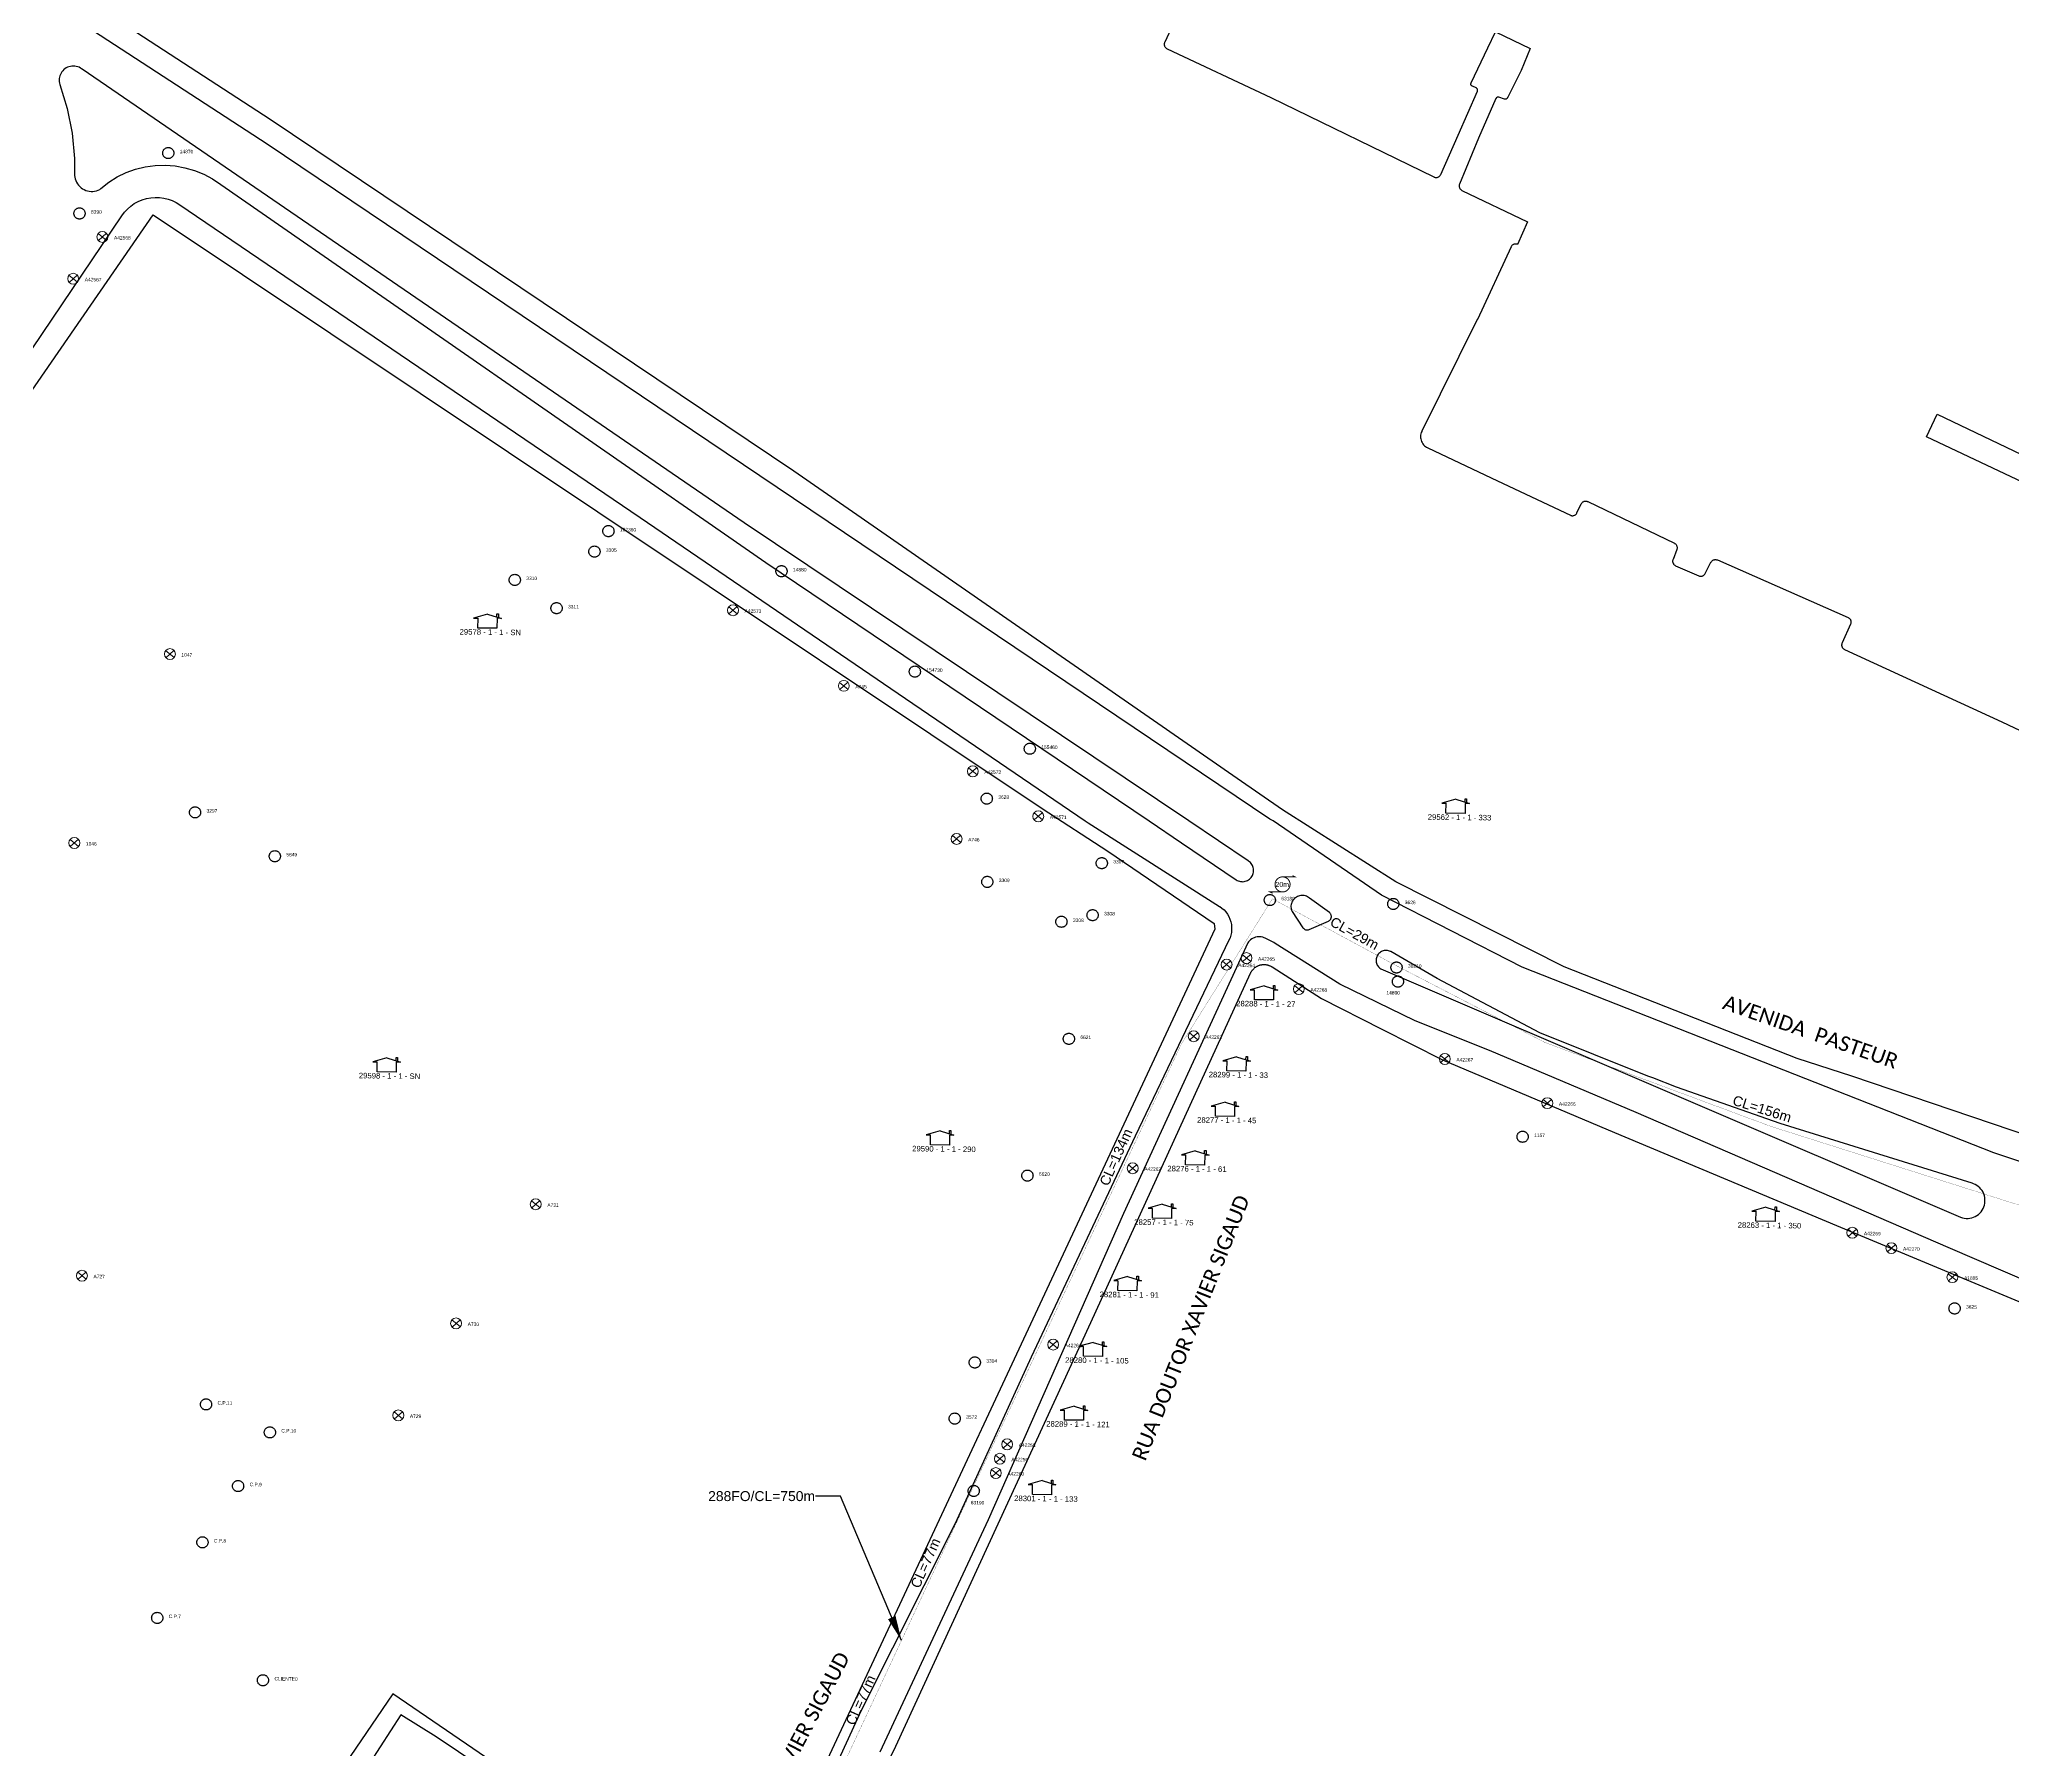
# Model space of a CAD drawing. Header units: millimetres. Extents: x 676447 to 689606, y 7455628 to 7463967.
# Drawn here: x 687136.7 to 687533.7, y 7460424.1 to 7460768.3 of the extents above; entities that cross this region are included whole.
import ezdxf
from ezdxf.enums import TextEntityAlignment as Align

# ---------------------------------------------------------------- set-up
doc = ezdxf.new("R2010")
doc.units = ezdxf.units.MM
doc.header["$LTSCALE"] = 0.1
doc.header["$MEASUREMENT"] = 0
doc.linetypes.add('PHANTOM2', pattern=[1.25, 0.625, -0.125, 0.125, -0.125, 0.125, -0.125])
doc.layers.add('10.4-Postes', color=1, linetype='Continuous', lineweight=0)
for name, color, linetype in [('Caixas Subterrâneas', 5, 'Continuous'), ('label_cabos', 7, 'Continuous'), ('LAYOUT', 7, 'Continuous'), ('LEGENDAS_INFRAESTRUTURAS', 7, 'Continuous'), ('MUB_MEIOFIO', 7, 'Continuous'), ('MUB_QUADRAS', 7, 'Continuous'), ('MUB_SEGMENTO', 7, 'Continuous'), ('NOS_DE_INFRAESTRUTURA', 7, 'Continuous'), ('surveys', 7, 'Continuous'), ('SURVEYS_LEGENDAS', 7, 'Continuous')]:
    doc.layers.add(name, color=color, linetype=linetype)
doc.styles.add('Legend', font='calibri.ttf')
doc.styles.add('siredit', font='verdana.ttf')
doc.styles.get("Standard").update_dxf_attribs({"font": 'arial.ttf'})
doc.dimstyles.new('CC', dxfattribs={"dimtxt": 1, "dimasz": 2, "dimexe": 0.18, "dimexo": 0.0625, "dimgap": 0.09, "dimtad": 0, "dimdec": 0, "dimrnd": 1, "dimzin": 0, "dimdsep": 46, "dimtxsty": 'siredit', "dimblk": 'NONE', "dimcen": 0, "dimse1": 1, "dimse2": 1, "dimsd1": 1, "dimsd2": 1, "dimclrt": 7, "dimadec": 0, "dimazin": 0, "dimtfac": 1, "dimtdec": 0, "dimtofl": 0, "dimtmove": 0, "dimatfit": 3, "dimfxl": 0, "dimtolj": 1, "dimtzin": 0, "dimarcsym": 0})

# ---------------------------------------------------------------- blocks, each defined once
blk = doc.blocks.new('PTPT')
at = {"layer": '10.4-Postes', "color": 1, "linetype": 'PHANTOM2'}
for points in [[(-0.0000079, 0.0000104), (0.0000075, -0.000002)], [(0.000007, 0.0000109), (-0.0000074, -0.0000025)]]:
    blk.add_lwpolyline(points, dxfattribs=at)
at = {"layer": '10.4-Postes', "color": 1}
blk.add_circle((-0.0000002, 0.0000042), 0.00000987, dxfattribs=at)
blk = doc.blocks.new('MHMZ')
at = {"linetype": 'PHANTOM2'}
blk.add_circle((0, 0), 0.0000101, dxfattribs=at)
blk = doc.blocks.new('LVLV')
for p, q in [((0, 0.0000254), (-0.0000251, 0.000018)), ((-0.0000251, 0.000018), (-0.0000173, 0.000018)), ((-0.0000172, 0), (-0.0000172, 0.0000179)), ((0.0000172, 0), (-0.0000172, 0)), ((0, 0.0000254), (0.0000251, 0.000018)), ((0.0000169, 0.0000264), (0.0000195, 0.0000264)), ((0.0000169, 0.0000205), (0.0000169, 0.0000264)), ((0.0000251, 0.000018), (0.0000172, 0.000018)), ((0.0000172, 0.000018), (0.0000172, 0)), ((0.0000195, 0.0000264), (0.0000195, 0.0000198))]:
    blk.add_line(p, q)
blk = doc.blocks.new('_None')
blk = doc.blocks.new('Folga 20')
at = {"layer": 'LAYOUT', "color": 1, "const_width": 0.2}
blk.add_lwpolyline([(685456.19, 7460278.55, 1.000012), (685456.19, 7460275.52, 0.999978)], format="xyb", close=True, dxfattribs=at)
for points in [[(685456.19, 7460278.55), (685458.72, 7460278.55), (685458.21, 7460278.81)], [(685456.19, 7460275.52), (685453.67, 7460275.52), (685454.17, 7460275.27)]]:
    blk.add_lwpolyline(points, dxfattribs=at)
at = {"layer": 'LAYOUT', "color": 1}
blk.add_text('20m', height=1, dxfattribs=at).set_placement((685456.13, 7460277.04), align=Align.MIDDLE_CENTER)

msp = doc.modelspace()

# ---------------------------------------------------------------- linework, layer by layer
at = {"const_width": 0.04}
msp.add_lwpolyline([(687222.65, 7460412.36), (687271.64, 7460381.46), (687271.64, 7460381.46), (687271.64, 7460381.46), (687271.64, 7460381.46), (687278.67, 7460376.25), (687278.67, 7460376.25), (687292.33, 7460407.98), (687324.49, 7460476.81), (687366.45, 7460566.13), (687384.77, 7460595.33), (687409.75, 7460581.85), (687439.57, 7460566.43), (687485.02, 7460549.54), (687555.61, 7460527.15), (687626.95, 7460501.5), (687655.5, 7460492.19), (687656.35, 7460492.18)], dxfattribs=at)
at = {"layer": 'MUB_MEIOFIO', "linetype": 'Continuous'}
for points in [[(687773.85, 7460711.69), (687710.39, 7460660.13), (687691.28, 7460643.91), (687670.39, 7460625.27), (687652.04, 7460610.39), (687584.52, 7460552.44), (687580.89, 7460549.62), (687575.14, 7460546.42), (687570.3, 7460544.33), (687565.68, 7460542.15), (687560.41, 7460540.72), (687554.61, 7460540.01), (687549.43, 7460540.09), (687544.26, 7460540.36), (687537.54, 7460541.65), (687529.92, 7460544.18), (687435, 7460581.56), (687406.69, 7460596.07), (687384.9, 7460611), (687384.23, 7460611.38), (687182.54, 7460747.19), (686991.03, 7460871.84)], [(687367.94, 7460611), (687278.49, 7460671), (687145.28, 7460762.29), (687145.18, 7460762.37), (687144.93, 7460762.53), (687144.66, 7460762.67), (687144.39, 7460762.78), (687144.1, 7460762.86), (687143.8, 7460762.9), (687143.51, 7460762.92), (687143.21, 7460762.91), (687142.92, 7460762.86), (687142.63, 7460762.79), (687142.35, 7460762.68), (687142.08, 7460762.55), (687141.83, 7460762.39), (687141.6, 7460762.2), (687141.39, 7460761.99), (687141.2, 7460761.76), (687141.03, 7460761.51), (687140.9, 7460761.25), (687140.79, 7460760.97), (687140.71, 7460760.68), (687140.66, 7460760.39), (687140.65, 7460760.09), (687140.66, 7460759.79), (687140.7, 7460759.5), (687140.78, 7460759.21), (687142.29, 7460754.36), (687143.28, 7460749.39), (687143.74, 7460744.34), (687143.77, 7460741.48), (687143.76, 7460741.28), (687143.76, 7460740.91), (687143.8, 7460740.56), (687143.88, 7460740.21), (687144, 7460739.86), (687144.15, 7460739.54), (687144.34, 7460739.23), (687144.55, 7460738.94), (687144.8, 7460738.67), (687145.07, 7460738.44), (687145.37, 7460738.23), (687145.68, 7460738.05), (687146.01, 7460737.91), (687146.36, 7460737.81), (687146.71, 7460737.74), (687147.07, 7460737.7), (687147.43, 7460737.71), (687147.79, 7460737.75), (687148.14, 7460737.83), (687148.48, 7460737.95), (687148.81, 7460738.1), (687149.05, 7460738.31), (687150.64, 7460739.55), (687152.34, 7460740.6), (687154.15, 7460741.48), (687156.04, 7460742.16), (687157.99, 7460742.64), (687159.97, 7460742.91), (687161.98, 7460742.97), (687163.98, 7460742.83), (687165.96, 7460742.47), (687167.88, 7460741.91), (687169.74, 7460741.15), (687171.51, 7460740.21), (687173.17, 7460739.08), (687282.82, 7460663.03), (687359.95, 7460611), (687366.46, 7460606.61), (687377.48, 7460599.16), (687377.68, 7460599.04), (687377.9, 7460598.94), (687378.13, 7460598.86), (687378.36, 7460598.81), (687378.59, 7460598.79), (687378.83, 7460598.78), (687379.06, 7460598.81), (687379.3, 7460598.86), (687379.52, 7460598.93), (687379.74, 7460599.02), (687379.94, 7460599.14), (687380.14, 7460599.28), (687380.31, 7460599.43), (687380.47, 7460599.61), (687380.61, 7460599.8), (687380.73, 7460600), (687380.83, 7460600.22), (687380.91, 7460600.45), (687380.96, 7460600.68), (687380.98, 7460600.91), (687380.98, 7460601.15), (687380.96, 7460601.38), (687380.91, 7460601.62), (687380.84, 7460601.84), (687380.75, 7460602.06), (687380.63, 7460602.26), (687380.49, 7460602.46), (687380.33, 7460602.63), (687380.16, 7460602.79), (687379.97, 7460602.93), (687379.88, 7460602.99), (687367.94, 7460611)], [(687129.25, 7460697.13), (687153.24, 7460732.81), (687153.77, 7460733.51), (687154.38, 7460734.15), (687155.05, 7460734.73), (687155.77, 7460735.23), (687156.55, 7460735.66), (687157.36, 7460736), (687158.2, 7460736.25), (687159.07, 7460736.42), (687159.95, 7460736.49), (687160.83, 7460736.47), (687161.71, 7460736.36), (687162.57, 7460736.16), (687163.4, 7460735.86), (687164.2, 7460735.49), (687164.76, 7460735.16), (687257.55, 7460672.09), (687310.96, 7460635.67), (687347.12, 7460611), (687347.72, 7460610.59), (687374.12, 7460593.8), (687374.16, 7460593.77), (687374.61, 7460593.45), (687375.02, 7460593.09), (687375.39, 7460592.68), (687375.71, 7460592.23), (687375.99, 7460591.76), (687376.21, 7460591.25), (687376.39, 7460590.73), (687376.5, 7460590.19), (687376.56, 7460589.65), (687376.56, 7460589.09), (687376.51, 7460588.55), (687376.4, 7460588.01), (687376.23, 7460587.48), (687376, 7460586.98), (687357.14, 7460547.56), (687336.25, 7460503.07), (687320.96, 7460469.62), (687302.04, 7460432), (687280.1, 7460384.18)], [(687392.23, 7460595.45), (687392.21, 7460595.47), (687392.02, 7460595.61), (687391.82, 7460595.73), (687391.61, 7460595.84), (687391.39, 7460595.92), (687391.16, 7460595.97), (687390.93, 7460596), (687390.69, 7460596.01), (687390.46, 7460595.99), (687390.23, 7460595.95), (687390, 7460595.88), (687389.78, 7460595.8), (687389.58, 7460595.68), (687389.38, 7460595.55), (687389.2, 7460595.4), (687389.04, 7460595.23), (687388.89, 7460595.04), (687388.77, 7460594.84), (687388.67, 7460594.63), (687388.59, 7460594.41), (687388.53, 7460594.18), (687388.5, 7460593.95), (687388.49, 7460593.71), (687388.51, 7460593.48), (687388.55, 7460593.24), (687388.62, 7460593.02), (687388.71, 7460592.8), (687390.9, 7460589.52), (687390.91, 7460589.49), (687390.98, 7460589.41), (687391.05, 7460589.33), (687391.13, 7460589.27), (687391.22, 7460589.21), (687391.31, 7460589.16), (687391.41, 7460589.12), (687391.51, 7460589.09), (687391.61, 7460589.08), (687391.72, 7460589.07), (687391.82, 7460589.07), (687391.93, 7460589.09), (687392.03, 7460589.11), (687392.13, 7460589.15), (687396.03, 7460590.83), (687396.04, 7460590.84), (687396.13, 7460590.89), (687396.22, 7460590.94), (687396.3, 7460591.01), (687396.37, 7460591.08), (687396.44, 7460591.16), (687396.5, 7460591.25), (687396.54, 7460591.35), (687396.58, 7460591.44), (687396.61, 7460591.55), (687396.62, 7460591.65), (687396.63, 7460591.75), (687396.62, 7460591.86), (687396.61, 7460591.96), (687396.58, 7460592.06), (687396.54, 7460592.16), (687396.5, 7460592.25), (687396.44, 7460592.34), (687396.37, 7460592.42), (687396.3, 7460592.5), (687396.22, 7460592.56), (687392.23, 7460595.45)], [(687570.73, 7460503.59), (687520.69, 7460525.14), (687457.94, 7460552.31), (687428.46, 7460564.82), (687413.48, 7460570.75), (687398.31, 7460578.12), (687385.3, 7460586.34), (687385.29, 7460586.35), (687385.06, 7460586.52), (687383.33, 7460587.38), (687383.07, 7460587.5), (687382.8, 7460587.59), (687382.52, 7460587.65), (687382.24, 7460587.68), (687381.95, 7460587.68), (687381.67, 7460587.65), (687381.39, 7460587.59), (687381.12, 7460587.5), (687380.86, 7460587.39), (687380.61, 7460587.25), (687380.38, 7460587.08), (687380.16, 7460586.89), (687379.97, 7460586.68), (687379.8, 7460586.45), (687354.8, 7460531.99), (687327.58, 7460470.33), (687305.8, 7460423.57)], [(687466.03, 7460557.39), (687461.28, 7460559.32), (687460.3, 7460559.65), (687438.59, 7460568.35), (687417.9, 7460579.27), (687408.58, 7460584.7), (687408.5, 7460584.74), (687408.3, 7460584.82), (687408.1, 7460584.88), (687407.9, 7460584.92), (687407.69, 7460584.94), (687407.48, 7460584.94), (687407.27, 7460584.91), (687407.07, 7460584.86), (687406.87, 7460584.8), (687406.68, 7460584.71), (687406.5, 7460584.6), (687406.34, 7460584.47), (687406.19, 7460584.33), (687406.05, 7460584.17), (687405.93, 7460584), (687405.83, 7460583.82), (687405.75, 7460583.63), (687405.69, 7460583.43), (687405.65, 7460583.22), (687405.63, 7460583.01), (687405.63, 7460582.8), (687405.66, 7460582.6), (687405.71, 7460582.39), (687405.77, 7460582.19), (687405.86, 7460582), (687405.97, 7460581.83), (687406.1, 7460581.66), (687406.24, 7460581.51), (687406.4, 7460581.37), (687406.57, 7460581.25), (687523.23, 7460531.25), (687523.59, 7460531.14), (687523.96, 7460531.06), (687524.34, 7460531.02), (687524.72, 7460531.02), (687525.09, 7460531.06), (687525.46, 7460531.14), (687525.82, 7460531.26), (687526.17, 7460531.42), (687526.49, 7460531.61), (687526.8, 7460531.83), (687527.08, 7460532.08), (687527.33, 7460532.36), (687527.55, 7460532.67), (687527.74, 7460533), (687527.89, 7460533.34), (687528.01, 7460533.7), (687528.09, 7460534.07), (687528.13, 7460534.45), (687528.12, 7460534.83), (687528.08, 7460535.2), (687528, 7460535.57), (687527.89, 7460535.93), (687527.73, 7460536.28), (687527.54, 7460536.6), (687527.32, 7460536.91), (687527.06, 7460537.19), (687526.78, 7460537.44), (687526.48, 7460537.66), (687526.15, 7460537.85), (687525.8, 7460538), (687525.57, 7460538.08), (687486.94, 7460550.13), (687466.03, 7460557.39)], [(687252.65, 7460402.4), (687216.54, 7460426.68), (687209.38, 7460431.13), (687198.99, 7460415.03)]]:
    msp.add_lwpolyline(points, dxfattribs=at)
at = {"layer": 'MUB_QUADRAS', "linetype": 'Continuous'}
for points in [[(687537.54, 7460547.37), (687501.37, 7460559.61), (687490.33, 7460563.16), (687443.49, 7460581.62), (687409.56, 7460598.74), (687386.8, 7460613.24), (687377.69, 7460619.57), (687288.47, 7460681.4), (687183.11, 7460752.2), (687017.68, 7460859.75)], [(687537.54, 7460547.37), (687501.37, 7460559.61), (687490.33, 7460563.16), (687443.49, 7460581.62), (687409.56, 7460598.74), (687386.8, 7460613.24), (687377.69, 7460619.57), (687288.47, 7460681.4), (687183.11, 7460752.2), (687017.68, 7460859.75)], [(687389.28, 7460824.38), (687363.09, 7460767.74), (687363.05, 7460767.65), (687363.02, 7460767.55), (687363, 7460767.45), (687363, 7460767.34), (687363, 7460767.24), (687363.01, 7460767.13), (687363.04, 7460767.03), (687363.07, 7460766.93), (687363.12, 7460766.84), (687363.17, 7460766.75), (687363.24, 7460766.67), (687363.31, 7460766.59), (687363.39, 7460766.53), (687363.48, 7460766.47), (687363.57, 7460766.42), (687384.43, 7460756.62), (687417.27, 7460740.6), (687417.3, 7460740.59), (687417.4, 7460740.55), (687417.5, 7460740.52), (687417.6, 7460740.51), (687417.71, 7460740.5), (687417.81, 7460740.51), (687417.92, 7460740.52), (687418.02, 7460740.55), (687418.11, 7460740.59), (687418.21, 7460740.64), (687418.3, 7460740.69), (687418.38, 7460740.76), (687418.45, 7460740.83), (687418.52, 7460740.91), (687418.57, 7460741), (687418.62, 7460741.1), (687422.14, 7460748.99), (687425.99, 7460757.87), (687426.01, 7460757.92), (687426.02, 7460757.97), (687426.03, 7460758.02), (687426.03, 7460758.07), (687426.03, 7460758.13), (687426.02, 7460758.18), (687426.01, 7460758.23), (687425.99, 7460758.28), (687425.96, 7460758.32), (687425.94, 7460758.37), (687425.9, 7460758.41), (687425.86, 7460758.45), (687425.82, 7460758.48), (687425.78, 7460758.51), (687425.73, 7460758.53), (687424.99, 7460758.85), (687424.98, 7460758.86), (687424.93, 7460758.88), (687424.89, 7460758.91), (687424.85, 7460758.95), (687424.81, 7460758.99), (687424.78, 7460759.03), (687424.75, 7460759.07), (687424.73, 7460759.12), (687424.71, 7460759.17), (687424.7, 7460759.22), (687424.7, 7460759.27), (687424.69, 7460759.32), (687424.7, 7460759.38), (687424.71, 7460759.43), (687424.72, 7460759.48), (687424.74, 7460759.53), (687428.12, 7460766.6), (687429.67, 7460769.83), (687436.63, 7460766.45), (687434.8, 7460762.04), (687434.74, 7460761.92), (687432.03, 7460756.53), (687432.02, 7460756.5), (687431.99, 7460756.45), (687431.96, 7460756.41), (687431.92, 7460756.38), (687431.88, 7460756.34), (687431.83, 7460756.32), (687431.79, 7460756.29), (687431.74, 7460756.28), (687431.69, 7460756.26), (687431.63, 7460756.25), (687431.58, 7460756.25), (687431.53, 7460756.26), (687431.48, 7460756.26), (687431.43, 7460756.28), (687430.34, 7460756.64), (687430.34, 7460756.65), (687430.29, 7460756.66), (687430.23, 7460756.67), (687430.18, 7460756.67), (687430.13, 7460756.67), (687430.08, 7460756.66), (687430.03, 7460756.65), (687429.98, 7460756.63), (687429.93, 7460756.6), (687429.89, 7460756.57), (687429.85, 7460756.54), (687429.81, 7460756.5), (687429.78, 7460756.46), (687429.75, 7460756.42), (687429.73, 7460756.37), (687426.23, 7460748.43), (687422.4, 7460739.17), (687422.38, 7460739.12), (687422.35, 7460739.02), (687422.33, 7460738.91), (687422.33, 7460738.81), (687422.33, 7460738.71), (687422.34, 7460738.6), (687422.37, 7460738.5), (687422.4, 7460738.4), (687422.45, 7460738.31), (687422.5, 7460738.22), (687422.57, 7460738.13), (687422.64, 7460738.06), (687422.72, 7460737.99), (687422.8, 7460737.93), (687422.9, 7460737.88), (687436.09, 7460731.6), (687434.08, 7460727.02), (687434.01, 7460727.05), (687433.91, 7460727.08), (687433.81, 7460727.09), (687433.7, 7460727.1), (687433.6, 7460727.1), (687433.49, 7460727.08), (687433.39, 7460727.06), (687433.29, 7460727.02), (687433.2, 7460726.98), (687433.11, 7460726.92), (687433.03, 7460726.86), (687432.95, 7460726.78), (687432.89, 7460726.7), (687432.83, 7460726.62), (687432.78, 7460726.52), (687425.99, 7460711.93), (687425.97, 7460711.91), (687414.82, 7460689.45), (687414.8, 7460689.4), (687414.7, 7460689.16), (687414.63, 7460688.91), (687414.58, 7460688.65), (687414.56, 7460688.39), (687414.57, 7460688.13), (687414.61, 7460687.87), (687414.67, 7460687.61), (687414.76, 7460687.37), (687414.87, 7460687.13), (687415.01, 7460686.91), (687415.17, 7460686.7), (687415.35, 7460686.51), (687415.55, 7460686.34), (687415.77, 7460686.2), (687416, 7460686.07), (687430.07, 7460679.45), (687444.71, 7460672.52), (687444.72, 7460672.52), (687444.81, 7460672.48), (687444.91, 7460672.45), (687445.02, 7460672.43), (687445.12, 7460672.43), (687445.23, 7460672.43), (687445.33, 7460672.44), (687445.43, 7460672.47), (687445.53, 7460672.51), (687445.62, 7460672.55), (687445.71, 7460672.61), (687445.79, 7460672.67), (687445.87, 7460672.74), (687445.94, 7460672.82), (687446, 7460672.91), (687446.04, 7460673), (687446.87, 7460674.79), (687446.88, 7460674.8), (687446.93, 7460674.89), (687446.99, 7460674.98), (687447.06, 7460675.06), (687447.13, 7460675.13), (687447.22, 7460675.2), (687447.31, 7460675.25), (687447.4, 7460675.29), (687447.5, 7460675.33), (687447.6, 7460675.35), (687447.71, 7460675.37), (687447.81, 7460675.37), (687447.91, 7460675.36), (687448.02, 7460675.34), (687448.12, 7460675.31), (687448.21, 7460675.27), (687465.63, 7460666.88), (687465.65, 7460666.87), (687465.74, 7460666.82), (687465.83, 7460666.75), (687465.9, 7460666.68), (687465.97, 7460666.61), (687466.03, 7460666.52), (687466.09, 7460666.43), (687466.13, 7460666.33), (687466.16, 7460666.24), (687466.18, 7460666.13), (687466.19, 7460666.03), (687466.19, 7460665.92), (687466.18, 7460665.82), (687466.16, 7460665.72), (687466.12, 7460665.62), (687465.36, 7460663.64), (687465.34, 7460663.58), (687465.31, 7460663.48), (687465.29, 7460663.38), (687465.29, 7460663.28), (687465.29, 7460663.17), (687465.31, 7460663.07), (687465.34, 7460662.97), (687465.38, 7460662.87), (687465.43, 7460662.78), (687465.48, 7460662.69), (687465.55, 7460662.61), (687465.62, 7460662.53), (687465.7, 7460662.47), (687465.79, 7460662.41), (687465.89, 7460662.36), (687470.54, 7460660.32), (687470.58, 7460660.3), (687470.68, 7460660.27), (687470.78, 7460660.25), (687470.89, 7460660.24), (687470.99, 7460660.24), (687471.09, 7460660.25), (687471.2, 7460660.27), (687471.3, 7460660.3), (687471.39, 7460660.34), (687471.48, 7460660.39), (687471.57, 7460660.46), (687471.65, 7460660.53), (687471.72, 7460660.6), (687471.78, 7460660.69), (687471.83, 7460660.78), (687473, 7460663.06), (687473.02, 7460663.1), (687473.08, 7460663.19), (687473.14, 7460663.27), (687473.22, 7460663.35), (687473.3, 7460663.41), (687473.39, 7460663.47), (687473.48, 7460663.52), (687473.58, 7460663.55), (687473.68, 7460663.58), (687473.78, 7460663.6), (687473.89, 7460663.6), (687473.99, 7460663.6), (687474.09, 7460663.58), (687474.2, 7460663.56), (687474.29, 7460663.52), (687500.58, 7460651.94), (687500.58, 7460651.93), (687500.68, 7460651.89), (687500.77, 7460651.83), (687500.85, 7460651.76), (687500.92, 7460651.69), (687500.99, 7460651.61), (687501.04, 7460651.52), (687501.09, 7460651.42), (687501.13, 7460651.33), (687501.15, 7460651.22), (687501.17, 7460651.12), (687501.17, 7460651.02), (687501.17, 7460650.91), (687501.15, 7460650.81), (687501.12, 7460650.71), (687501.09, 7460650.61), (687499.38, 7460646.83), (687499.34, 7460646.73), (687499.31, 7460646.63), (687499.3, 7460646.53), (687499.29, 7460646.43), (687499.29, 7460646.32), (687499.31, 7460646.22), (687499.34, 7460646.12), (687499.37, 7460646.02), (687499.42, 7460645.92), (687499.47, 7460645.84), (687499.54, 7460645.75), (687499.61, 7460645.68), (687499.69, 7460645.61), (687499.78, 7460645.55), (687499.87, 7460645.51), (687531.5, 7460630.97), (687568.64, 7460613.4)], [(687389.28, 7460824.38), (687363.09, 7460767.74), (687363.05, 7460767.65), (687363.02, 7460767.55), (687363, 7460767.45), (687363, 7460767.34), (687363, 7460767.24), (687363.01, 7460767.13), (687363.04, 7460767.03), (687363.07, 7460766.93), (687363.12, 7460766.84), (687363.17, 7460766.75), (687363.24, 7460766.67), (687363.31, 7460766.59), (687363.39, 7460766.53), (687363.48, 7460766.47), (687363.57, 7460766.42), (687384.43, 7460756.62), (687417.27, 7460740.6), (687417.3, 7460740.59), (687417.4, 7460740.55), (687417.5, 7460740.52), (687417.6, 7460740.51), (687417.71, 7460740.5), (687417.81, 7460740.51), (687417.92, 7460740.52), (687418.02, 7460740.55), (687418.11, 7460740.59), (687418.21, 7460740.64), (687418.3, 7460740.69), (687418.38, 7460740.76), (687418.45, 7460740.83), (687418.52, 7460740.91), (687418.57, 7460741), (687418.62, 7460741.1), (687422.14, 7460748.99), (687425.99, 7460757.87), (687426.01, 7460757.92), (687426.02, 7460757.97), (687426.03, 7460758.02), (687426.03, 7460758.07), (687426.03, 7460758.13), (687426.02, 7460758.18), (687426.01, 7460758.23), (687425.99, 7460758.28), (687425.96, 7460758.32), (687425.94, 7460758.37), (687425.9, 7460758.41), (687425.86, 7460758.45), (687425.82, 7460758.48), (687425.78, 7460758.51), (687425.73, 7460758.53), (687424.99, 7460758.85), (687424.98, 7460758.86), (687424.93, 7460758.88), (687424.89, 7460758.91), (687424.85, 7460758.95), (687424.81, 7460758.99), (687424.78, 7460759.03), (687424.75, 7460759.07), (687424.73, 7460759.12), (687424.71, 7460759.17), (687424.7, 7460759.22), (687424.7, 7460759.27), (687424.69, 7460759.32), (687424.7, 7460759.38), (687424.71, 7460759.43), (687424.72, 7460759.48), (687424.74, 7460759.53), (687428.12, 7460766.6), (687429.67, 7460769.83), (687436.63, 7460766.45), (687434.8, 7460762.04), (687434.74, 7460761.92), (687432.03, 7460756.53), (687432.02, 7460756.5), (687431.99, 7460756.45), (687431.96, 7460756.41), (687431.92, 7460756.38), (687431.88, 7460756.34), (687431.83, 7460756.32), (687431.79, 7460756.29), (687431.74, 7460756.28), (687431.69, 7460756.26), (687431.63, 7460756.25), (687431.58, 7460756.25), (687431.53, 7460756.26), (687431.48, 7460756.26), (687431.43, 7460756.28), (687430.34, 7460756.64), (687430.34, 7460756.65), (687430.29, 7460756.66), (687430.23, 7460756.67), (687430.18, 7460756.67), (687430.13, 7460756.67), (687430.08, 7460756.66), (687430.03, 7460756.65), (687429.98, 7460756.63), (687429.93, 7460756.6), (687429.89, 7460756.57), (687429.85, 7460756.54), (687429.81, 7460756.5), (687429.78, 7460756.46), (687429.75, 7460756.42), (687429.73, 7460756.37), (687426.23, 7460748.43), (687422.4, 7460739.17), (687422.38, 7460739.12), (687422.35, 7460739.02), (687422.33, 7460738.91), (687422.33, 7460738.81), (687422.33, 7460738.71), (687422.34, 7460738.6), (687422.37, 7460738.5), (687422.4, 7460738.4), (687422.45, 7460738.31), (687422.5, 7460738.22), (687422.57, 7460738.13), (687422.64, 7460738.06), (687422.72, 7460737.99), (687422.8, 7460737.93), (687422.9, 7460737.88), (687436.09, 7460731.6), (687434.08, 7460727.02), (687434.01, 7460727.05), (687433.91, 7460727.08), (687433.81, 7460727.09), (687433.7, 7460727.1), (687433.6, 7460727.1), (687433.49, 7460727.08), (687433.39, 7460727.06), (687433.29, 7460727.02), (687433.2, 7460726.98), (687433.11, 7460726.92), (687433.03, 7460726.86), (687432.95, 7460726.78), (687432.89, 7460726.7), (687432.83, 7460726.62), (687432.78, 7460726.52), (687425.99, 7460711.93), (687425.97, 7460711.91), (687414.82, 7460689.45), (687414.8, 7460689.4), (687414.7, 7460689.16), (687414.63, 7460688.91), (687414.58, 7460688.65), (687414.56, 7460688.39), (687414.57, 7460688.13), (687414.61, 7460687.87), (687414.67, 7460687.61), (687414.76, 7460687.37), (687414.87, 7460687.13), (687415.01, 7460686.91), (687415.17, 7460686.7), (687415.35, 7460686.51), (687415.55, 7460686.34), (687415.77, 7460686.2), (687416, 7460686.07), (687430.07, 7460679.45), (687444.71, 7460672.52), (687444.72, 7460672.52), (687444.81, 7460672.48), (687444.91, 7460672.45), (687445.02, 7460672.43), (687445.12, 7460672.43), (687445.23, 7460672.43), (687445.33, 7460672.44), (687445.43, 7460672.47), (687445.53, 7460672.51), (687445.62, 7460672.55), (687445.71, 7460672.61), (687445.79, 7460672.67), (687445.87, 7460672.74), (687445.94, 7460672.82), (687446, 7460672.91), (687446.04, 7460673), (687446.87, 7460674.79), (687446.88, 7460674.8), (687446.93, 7460674.89), (687446.99, 7460674.98), (687447.06, 7460675.06), (687447.13, 7460675.13), (687447.22, 7460675.2), (687447.31, 7460675.25), (687447.4, 7460675.29), (687447.5, 7460675.33), (687447.6, 7460675.35), (687447.71, 7460675.37), (687447.81, 7460675.37), (687447.91, 7460675.36), (687448.02, 7460675.34), (687448.12, 7460675.31), (687448.21, 7460675.27), (687465.63, 7460666.88), (687465.65, 7460666.87), (687465.74, 7460666.82), (687465.83, 7460666.75), (687465.9, 7460666.68), (687465.97, 7460666.61), (687466.03, 7460666.52), (687466.09, 7460666.43), (687466.13, 7460666.33), (687466.16, 7460666.24), (687466.18, 7460666.13), (687466.19, 7460666.03), (687466.19, 7460665.92), (687466.18, 7460665.82), (687466.16, 7460665.72), (687466.12, 7460665.62), (687465.36, 7460663.64), (687465.34, 7460663.58), (687465.31, 7460663.48), (687465.29, 7460663.38), (687465.29, 7460663.28), (687465.29, 7460663.17), (687465.31, 7460663.07), (687465.34, 7460662.97), (687465.38, 7460662.87), (687465.43, 7460662.78), (687465.48, 7460662.69), (687465.55, 7460662.61), (687465.62, 7460662.53), (687465.7, 7460662.47), (687465.79, 7460662.41), (687465.89, 7460662.36), (687470.54, 7460660.32), (687470.58, 7460660.3), (687470.68, 7460660.27), (687470.78, 7460660.25), (687470.89, 7460660.24), (687470.99, 7460660.24), (687471.09, 7460660.25), (687471.2, 7460660.27), (687471.3, 7460660.3), (687471.39, 7460660.34), (687471.48, 7460660.39), (687471.57, 7460660.46), (687471.65, 7460660.53), (687471.72, 7460660.6), (687471.78, 7460660.69), (687471.83, 7460660.78), (687473, 7460663.06), (687473.02, 7460663.1), (687473.08, 7460663.19), (687473.14, 7460663.27), (687473.22, 7460663.35), (687473.3, 7460663.41), (687473.39, 7460663.47), (687473.48, 7460663.52), (687473.58, 7460663.55), (687473.68, 7460663.58), (687473.78, 7460663.6), (687473.89, 7460663.6), (687473.99, 7460663.6), (687474.09, 7460663.58), (687474.2, 7460663.56), (687474.29, 7460663.52), (687500.58, 7460651.94), (687500.58, 7460651.93), (687500.68, 7460651.89), (687500.77, 7460651.83), (687500.85, 7460651.76), (687500.92, 7460651.69), (687500.99, 7460651.61), (687501.04, 7460651.52), (687501.09, 7460651.42), (687501.13, 7460651.33), (687501.15, 7460651.22), (687501.17, 7460651.12), (687501.17, 7460651.02), (687501.17, 7460650.91), (687501.15, 7460650.81), (687501.12, 7460650.71), (687501.09, 7460650.61), (687499.38, 7460646.83), (687499.34, 7460646.73), (687499.31, 7460646.63), (687499.3, 7460646.53), (687499.29, 7460646.43), (687499.29, 7460646.32), (687499.31, 7460646.22), (687499.34, 7460646.12), (687499.37, 7460646.02), (687499.42, 7460645.92), (687499.47, 7460645.84), (687499.54, 7460645.75), (687499.61, 7460645.68), (687499.69, 7460645.61), (687499.78, 7460645.55), (687499.87, 7460645.51), (687531.5, 7460630.97), (687568.64, 7460613.4)], [(687030.33, 7460546.41), (687059.74, 7460587.22), (687074.93, 7460610.55), (687117.25, 7460671.76), (687159.58, 7460732.98), (687249.02, 7460673.23), (687338.46, 7460613.48), (687351.67, 7460604.89), (687373.03, 7460590.33), (687373.16, 7460589.21), (687278.77, 7460386.84), (687207.8, 7460435.3), (687123.57, 7460311.7)], [(687587.93, 7460654.5), (687516.36, 7460688.28), (687518.52, 7460692.85), (687557.23, 7460674.34)], [(687587.93, 7460654.5), (687516.36, 7460688.28), (687518.52, 7460692.85), (687557.23, 7460674.34)], [(687295.95, 7460398.56), (687309.02, 7460424.79), (687348.24, 7460510.08), (687380.35, 7460580.36), (687380.39, 7460580.45), (687380.44, 7460580.54), (687380.49, 7460580.63), (687380.55, 7460580.72), (687380.6, 7460580.81), (687380.66, 7460580.89), (687380.72, 7460580.97), (687380.79, 7460581.05), (687380.86, 7460581.13), (687380.93, 7460581.2), (687381, 7460581.27), (687381.07, 7460581.34), (687381.15, 7460581.41), (687381.23, 7460581.48), (687381.31, 7460581.54), (687381.4, 7460581.6), (687381.48, 7460581.65), (687381.57, 7460581.71), (687381.66, 7460581.75), (687381.75, 7460581.8), (687381.85, 7460581.85), (687381.94, 7460581.89), (687382.03, 7460581.92), (687382.13, 7460581.96), (687382.23, 7460581.99), (687382.33, 7460582.01), (687382.43, 7460582.04), (687382.53, 7460582.06), (687382.63, 7460582.07), (687382.73, 7460582.09), (687382.83, 7460582.1), (687382.94, 7460582.1), (687383.04, 7460582.11), (687383.14, 7460582.11), (687383.24, 7460582.1), (687383.35, 7460582.09), (687383.45, 7460582.08), (687383.55, 7460582.07), (687383.65, 7460582.05), (687383.75, 7460582.03), (687383.85, 7460582), (687383.95, 7460581.98), (687384.05, 7460581.94), (687384.14, 7460581.91), (687384.24, 7460581.87), (687384.33, 7460581.83), (687384.42, 7460581.78), (687384.51, 7460581.74), (687384.6, 7460581.68), (687384.69, 7460581.63), (687394.64, 7460575.29), (687406.79, 7460569.1), (687418.95, 7460562.91), (687436.27, 7460555.61), (687453.59, 7460548.31), (687498.28, 7460529.61), (687542.96, 7460510.91)]]:
    msp.add_lwpolyline(points, dxfattribs=at)

# ---------------------------------------------------------------- block references
at = {"layer": 'Caixas Subterrâneas', "color": 40}
for p, xscale, yscale, zscale, rotation in [((687162.61, 7460745.42), 111319.4907932735, 111319.4907932735, 111319.4907932735, 359.2879832478966), ((687144.75, 7460733.26), 111319.4907932736, 111319.4907932736, 111319.4907932736, 359.2880473483564), ((687251.17, 7460669.33), 111319.4907932736, 111319.4907932736, 111319.4907932736, 359.2876227835414), ((687248.36, 7460665.21), 111319.4907932736, 111319.4907932736, 111319.4907932736, 359.2876321980863), ((687285.99, 7460661.26), 111319.4907932735, 111319.4907932735, 111319.4907932735, 359.2874878941642), ((687232.33, 7460659.51), 111319.4907932736, 111319.4907932736, 111319.4907932736, 359.2876913438145), ((687240.73, 7460653.82), 111319.4907932735, 111319.4907932735, 111319.4907932735, 359.2876576156243), ((687312.82, 7460641.06), 111319.4907932736, 111319.4907932736, 111319.4907932736, 359.2873795521593), ((687335.95, 7460625.54), 111319.4907932736, 111319.4907932736, 111319.4907932736, 359.287286771986), ((687327.29, 7460615.49), 111319.4907932736, 111319.4907932736, 111319.4907932736, 359.2873165500055), ((687168, 7460612.73), 111319.4907932736, 111319.4907932736, 111319.4907932736, 359.2879213287969), ((687184.05, 7460603.9), 111319.4907932736, 111319.4907932736, 111319.4907932736, 359.2878575282288), ((687350.43, 7460602.5), 111319.4907932735, 111319.4907932735, 111319.4907932735, 359.2872245182511), ((687327.4, 7460598.74), 111319.4907932736, 111319.4907932736, 111319.4907932736, 359.2873109154043), ((687384.24, 7460595.08), 111319.4907932735, 111319.4907932735, 111319.4907932735, 359.287093674227), ((687409.08, 7460594.3), 111319.4907932736, 111319.4907932736, 111319.4907932736, 359.2869989684477), ((687342.31, 7460590.71), 111319.4907932736, 111319.4907932736, 111319.4907932736, 359.287251696767), ((687409.73, 7460581.51), 111319.4907932736, 111319.4907932736, 111319.4907932736, 359.2869925005912), ((687410.02, 7460578.68), 111319.4907932736, 111319.4907932736, 111319.4907932736, 359.2869905096045), ((687343.81, 7460567.15), 111319.4907932736, 111319.4907932736, 111319.4907932736, 359.287238666094), ((687335.47, 7460539.62), 111319.4907932736, 111319.4907932736, 111319.4907932736, 359.2872617454641), ((687522.01, 7460512.89), 111319.4907932736, 111319.4907932736, 111319.4907932736, 359.2865441577108), ((687324.88, 7460502.02), 111319.4907932736, 111319.4907932736, 111319.4907932736, 359.2872902847502), ((687170.21, 7460493.58), 111319.4907932736, 111319.4907932736, 111319.4907932736, 359.2878756998496), ((687320.84, 7460490.73), 111319.4907932735, 111319.4907932735, 111319.4907932735, 359.2873020866376), ((687183.05, 7460487.95), 111319.4907932736, 111319.4907932736, 111319.4907932736, 359.28782511301), ((687176.66, 7460477.15), 111319.4907932735, 111319.4907932735, 111319.4907932735, 359.2878460497967), ((687324.67, 7460476.16), 111319.4907932736, 111319.4907932736, 111319.4907932736, 359.2872829973712), ((687169.49, 7460465.82), 111319.4907932736, 111319.4907932736, 111319.4907932736, 359.287869783582), ((687160.39, 7460450.61), 111319.4907932736, 111319.4907932736, 111319.4907932736, 359.2878996256262), ((687181.66, 7460438.06), 111319.4907932736, 111319.4907932736, 111319.4907932736, 359.2878148407206)]:
    msp.add_blockref('MHMZ', p, dxfattribs=dict(at, xscale=xscale, yscale=yscale, zscale=zscale, rotation=rotation))
at = {"layer": 'Caixas Subterrâneas', "color": 5}
for p, xscale, yscale, zscale, rotation in [((687162.61, 7460745.42), 111319.4907932736, 111319.4907932736, 111319.4907932736, 359.2879832478966), ((687144.75, 7460733.26), 111319.4907932736, 111319.4907932736, 111319.4907932736, 359.2880473483564), ((687251.17, 7460669.33), 111319.4907932736, 111319.4907932736, 111319.4907932736, 359.2876227835415), ((687248.36, 7460665.21), 111319.4907932736, 111319.4907932736, 111319.4907932736, 359.2876321980862), ((687285.99, 7460661.26), 111319.4907932735, 111319.4907932735, 111319.4907932735, 359.2874878941642), ((687232.33, 7460659.51), 111319.4907932736, 111319.4907932736, 111319.4907932736, 359.2876913438145), ((687240.73, 7460653.82), 111319.4907932735, 111319.4907932735, 111319.4907932735, 359.2876576156243), ((687312.82, 7460641.06), 111319.4907932736, 111319.4907932736, 111319.4907932736, 359.2873795521593), ((687335.95, 7460625.54), 111319.4907932736, 111319.4907932736, 111319.4907932736, 359.2872867719859), ((687327.29, 7460615.49), 111319.4907932736, 111319.4907932736, 111319.4907932736, 359.2873165500055), ((687168, 7460612.73), 111319.4907932736, 111319.4907932736, 111319.4907932736, 359.2879213287968), ((687184.05, 7460603.9), 111319.4907932736, 111319.4907932736, 111319.4907932736, 359.2878575282288), ((687350.43, 7460602.5), 111319.4907932736, 111319.4907932736, 111319.4907932736, 359.287224518251), ((687327.4, 7460598.74), 111319.4907932736, 111319.4907932736, 111319.4907932736, 359.2873109154043), ((687384.24, 7460595.08), 111319.4907932735, 111319.4907932735, 111319.4907932735, 359.287093674227), ((687409.08, 7460594.3), 111319.4907932736, 111319.4907932736, 111319.4907932736, 359.2869989684477), ((687348.58, 7460592.04), 111319.4907932735, 111319.4907932735, 111319.4907932735, 359.2872282785312), ((687409.73, 7460581.51), 111319.4907932736, 111319.4907932736, 111319.4907932736, 359.2869925005911), ((687410.02, 7460578.68), 111319.4907932736, 111319.4907932736, 111319.4907932736, 359.2869905096045), ((687343.81, 7460567.15), 111319.4907932736, 111319.4907932736, 111319.4907932736, 359.287238666094), ((687435.1, 7460547.44), 111319.4907932735, 111319.4907932735, 111319.4907932735, 154.2868854197172), ((687335.47, 7460539.62), 111319.4907932736, 111319.4907932736, 111319.4907932736, 359.2872617454641), ((687522.01, 7460512.89), 111319.4907932736, 111319.4907932736, 111319.4907932736, 359.2865441577107), ((687324.88, 7460502.02), 111319.4907932736, 111319.4907932736, 111319.4907932736, 359.2872902847502), ((687170.21, 7460493.58), 111319.4907932736, 111319.4907932736, 111319.4907932736, 359.2878756998496), ((687320.84, 7460490.73), 111319.4907932735, 111319.4907932735, 111319.4907932735, 359.2873020866378), ((687183.05, 7460487.95), 111319.4907932736, 111319.4907932736, 111319.4907932736, 359.28782511301), ((687176.66, 7460477.15), 111319.4907932735, 111319.4907932735, 111319.4907932735, 359.2878460497967), ((687324.67, 7460476.16), 111319.4907932736, 111319.4907932736, 111319.4907932736, 359.2872829973711), ((687169.49, 7460465.82), 111319.4907932736, 111319.4907932736, 111319.4907932736, 359.287869783582), ((687160.39, 7460450.61), 111319.4907932736, 111319.4907932736, 111319.4907932736, 359.2878996256262), ((687181.66, 7460438.06), 111319.4907932736, 111319.4907932736, 111319.4907932736, 359.2878148407206)]:
    msp.add_blockref('MHMZ', p, dxfattribs=dict(at, xscale=xscale, yscale=yscale, zscale=zscale, rotation=rotation))
at = {"layer": 'LAYOUT', "linetype": 'Continuous'}
msp.add_blockref('Folga 20', (1930.61, 321.19), dxfattribs=at)
at = {"layer": 'NOS_DE_INFRAESTRUTURA', "color": 1}
for p, xscale, yscale, zscale, rotation in [((687149.37, 7460728.06), 111319.4907932736, 111319.4907932736, 111319.4907932736, 359.2880281580636), ((687149.37, 7460728.06), 111319.4907932736, 111319.4907932736, 111319.4907932736, 359.2880281580635), ((687143.49, 7460719.65), 111319.4907932736, 111319.4907932736, 111319.4907932736, 359.2880478599589), ((687143.49, 7460719.65), 111319.4907932736, 111319.4907932736, 111319.4907932736, 359.2880478599587), ((687276.25, 7460652.93), 111319.4907932736, 111319.4907932736, 111319.4907932736, 359.2875222933615), ((687276.25, 7460652.93), 111319.4907932736, 111319.4907932736, 111319.4907932736, 359.2875222933615), ((687162.95, 7460644.12), 111319.4907932736, 111319.4907932736, 111319.4907932736, 359.2879503084997), ((687162.95, 7460644.12), 111319.4907932736, 111319.4907932736, 111319.4907932736, 359.2879503084997), ((687298.55, 7460637.72), 111319.4907932736, 111319.4907932736, 111319.4907932736, 359.287432794956), ((687298.55, 7460637.72), 111319.4907932736, 111319.4907932736, 111319.4907932736, 359.287432794956), ((687324.5, 7460620.52), 111319.4907932736, 111319.4907932736, 111319.4907932736, 359.287328746545), ((687324.5, 7460620.52), 111319.4907932736, 111319.4907932736, 111319.4907932736, 359.287328746545), ((687337.67, 7460611.46), 111319.4907932735, 111319.4907932735, 111319.4907932735, 359.2872758544464), ((687337.67, 7460611.46), 111319.4907932735, 111319.4907932735, 111319.4907932735, 359.2872758544464), ((687143.73, 7460606.1), 111319.4907932736, 111319.4907932736, 111319.4907932736, 359.2880115119004), ((687143.73, 7460606.1), 111319.4907932736, 111319.4907932736, 111319.4907932736, 359.2880115119003), ((687321.24, 7460606.91), 111319.4907932736, 111319.4907932736, 111319.4907932736, 359.2873368879704), ((687321.24, 7460606.91), 111319.4907932736, 111319.4907932736, 111319.4907932736, 359.2873368879704), ((687375.56, 7460581.63), 111319.4907932736, 111319.4907932736, 111319.4907932736, 359.2871224776214), ((687375.56, 7460581.63), 111319.4907932736, 111319.4907932736, 111319.4907932736, 359.2871224776214), ((687379.56, 7460582.93), 111319.4907932736, 111319.4907932736, 111319.4907932736, 359.2871076608748), ((687379.56, 7460582.93), 111319.4907932736, 111319.4907932736, 111319.4907932736, 359.2871076608747), ((687390.09, 7460576.69), 111319.4907932736, 111319.4907932736, 111319.4907932736, 359.287065666966), ((687390.09, 7460576.69), 111319.4907932736, 111319.4907932736, 111319.4907932736, 359.287065666966), ((687368.95, 7460567.2), 111319.4907932736, 111319.4907932736, 111319.4907932736, 359.2871431028489), ((687368.95, 7460567.2), 111319.4907932736, 111319.4907932736, 111319.4907932736, 359.2871431028489), ((687419.47, 7460562.63), 111319.4907932736, 111319.4907932736, 111319.4907932736, 359.2869495654863), ((687419.47, 7460562.63), 111319.4907932736, 111319.4907932736, 111319.4907932736, 359.2869495654864), ((687440.09, 7460553.74), 111319.4907932736, 111319.4907932736, 111319.4907932736, 359.2868684103438), ((687440.09, 7460553.74), 111319.4907932736, 111319.4907932736, 111319.4907932736, 359.2868684103438), ((687356.67, 7460540.64), 111319.4907932736, 111319.4907932736, 111319.4907932736, 359.2871814803856), ((687356.67, 7460540.64), 111319.4907932736, 111319.4907932736, 111319.4907932736, 359.2871814803857), ((687236.57, 7460533.39), 111319.4907932736, 111319.4907932736, 111319.4907932736, 359.2876358139013), ((687236.57, 7460533.39), 111319.4907932736, 111319.4907932736, 111319.4907932736, 359.2876358139013), ((687501.46, 7460527.66), 111319.4907932736, 111319.4907932736, 111319.4907932736, 359.2866269284827), ((687501.46, 7460527.66), 111319.4907932736, 111319.4907932736, 111319.4907932736, 359.2866269284827), ((687509.32, 7460524.56), 111319.4907932736, 111319.4907932736, 111319.4907932736, 359.2865960610331), ((687509.32, 7460524.56), 111319.4907932736, 111319.4907932736, 111319.4907932736, 359.2865960610332), ((687145.26, 7460519.01), 111319.4907932736, 111319.4907932736, 111319.4907932736, 359.2879784897873), ((687145.26, 7460519.01), 111319.4907932736, 111319.4907932736, 111319.4907932736, 359.2879784897873), ((687521.6, 7460518.71), 111319.4907932736, 111319.4907932736, 111319.4907932736, 359.2865475522497), ((687521.6, 7460518.71), 111319.4907932736, 111319.4907932736, 111319.4907932736, 359.2865475522497), ((687220.54, 7460509.41), 111319.4907932736, 111319.4907932736, 111319.4907932736, 359.287689299321), ((687220.54, 7460509.41), 111319.4907932736, 111319.4907932736, 111319.4907932736, 359.287689299321), ((687340.67, 7460505.14), 111319.4907932736, 111319.4907932736, 111319.4907932736, 359.2872311972148), ((687340.67, 7460505.14), 111319.4907932735, 111319.4907932735, 111319.4907932735, 359.2872311972149), ((687208.91, 7460490.89), 111319.4907932736, 111319.4907932736, 111319.4907932736, 359.2877277365841), ((687208.91, 7460490.89), 111319.4907932736, 111319.4907932736, 111319.4907932736, 359.2877277365841), ((687329.93, 7460482.18), 111319.4907932736, 111319.4907932736, 111319.4907932736, 359.2872648497586), ((687329.93, 7460482.18), 111319.4907932736, 111319.4907932736, 111319.4907932736, 359.2872648497586), ((687331.41, 7460485.07), 111319.4907932735, 111319.4907932735, 111319.4907932735, 359.2872601321297), ((687331.41, 7460485.07), 111319.4907932735, 111319.4907932735, 111319.4907932735, 359.2872601321297), ((687329.13, 7460479.29), 111319.4907932736, 111319.4907932736, 111319.4907932736, 359.2872669912845), ((687329.13, 7460479.29), 111319.4907932736, 111319.4907932736, 111319.4907932736, 359.2872669912845)]:
    msp.add_blockref('PTPT', p, dxfattribs=dict(at, xscale=xscale, yscale=yscale, zscale=zscale, rotation=rotation))
at = {"layer": 'surveys', "color": 0}
for p, xscale, yscale, zscale, rotation in [((687226.82, 7460649.8), 111319.4907932736, 111319.4907932736, 111319.4907932736, 359.2877092624025), ((687421.6, 7460612.53), 111319.4907932736, 111319.4907932736, 111319.4907932736, 359.2869570749104), ((687383.06, 7460574.99), 111319.4907932735, 111319.4907932735, 111319.4907932735, 359.287091871609), ((687206.54, 7460560.49), 111319.4907932736, 111319.4907932736, 111319.4907932736, 359.2877584797194), ((687377.53, 7460560.7), 111319.4907932735, 111319.4907932735, 111319.4907932735, 359.2871084147049), ((687375.2, 7460551.57), 111319.4907932736, 111319.4907932736, 111319.4907932736, 359.2871144461261), ((687317.87, 7460545.79), 111319.4907932736, 111319.4907932736, 111319.4907932736, 359.2873306125148), ((687369.21, 7460541.78), 111319.4907932736, 111319.4907932736, 111319.4907932736, 359.2871341573148), ((687362.55, 7460531.02), 111319.4907932736, 111319.4907932736, 111319.4907932736, 359.2871560942189), ((687483.97, 7460530.42), 111319.4907932735, 111319.4907932735, 111319.4907932735, 359.2866942913839), ((687355.59, 7460516.46), 111319.4907932736, 111319.4907932736, 111319.4907932736, 359.2871780194961), ((687348.64, 7460503.24), 111319.4907932736, 111319.4907932736, 111319.4907932736, 359.2872003044276), ((687344.83, 7460490.4), 111319.4907932736, 111319.4907932736, 111319.4907932736, 359.2872107714656), ((687338.39, 7460475.41), 111319.4907932736, 111319.4907932736, 111319.4907932736, 359.2872305910011)]:
    msp.add_blockref('LVLV', p, dxfattribs=dict(at, xscale=xscale, yscale=yscale, zscale=zscale, rotation=rotation))

# ---------------------------------------------------------------- texts
at = {"layer": 'label_cabos', "linetype": 'Continuous', "char_height": 2, "attachment_point": 4}
for s, insert, rotation in [('CL=29m', (687396.62, 7460590.94), 331.2547), ('CL=156m', (687477.47, 7460554.87), 342.5542), ('CL=134m', (687350.81, 7460537.76), 65.9157), ('CL=77m', (687312.8, 7460456.79), 65.9157), ('CL=77m', (687299.75, 7460429.22), 65.9157)]:
    msp.add_mtext(s, dxfattribs=dict(at, insert=insert, rotation=rotation))
at = {"layer": 'label_cabos', "linetype": 'Continuous', "insert": (687292.74, 7460475.11), "char_height": 2, "attachment_point": 6}
msp.add_mtext('288FO/CL=750m', dxfattribs=at)
at = {"layer": 'LEGENDAS_INFRAESTRUTURAS', "color": 5}
for s, rotation, p in [('14870', 359.288, (687164.92, 7460745.39)), ('14870', 359.288, (687164.92, 7460745.39)), ('8390', 359.288, (687147.06, 7460733.23)), ('8390', 359.288, (687147.06, 7460733.23)), ('102360', 359.2876, (687253.48, 7460669.3)), ('102360', 359.2876, (687253.48, 7460669.3)), ('3305', 359.2876, (687250.67, 7460665.18)), ('3305', 359.2876, (687250.67, 7460665.18)), ('14880', 359.2875, (687288.3, 7460661.23)), ('14880', 359.2875, (687288.3, 7460661.23)), ('3310', 359.2877, (687234.64, 7460659.49)), ('3310', 359.2877, (687234.64, 7460659.49)), ('3311', 359.2876, (687243.04, 7460653.79)), ('3311', 359.2876, (687243.04, 7460653.79)), ('154730', 359.2874, (687315.13, 7460641.03)), ('154730', 359.2874, (687315.13, 7460641.03)), ('155460', 359.2873, (687338.26, 7460625.51)), ('155460', 359.2873, (687338.26, 7460625.51)), ('3628', 359.2873, (687329.6, 7460615.46)), ('3628', 359.2873, (687329.6, 7460615.46)), ('3297', 359.2879, (687170.31, 7460612.7)), ('3297', 359.2879, (687170.31, 7460612.7)), ('5849', 359.2878, (687186.36, 7460603.88)), ('5849', 359.2878, (687186.36, 7460603.88)), ('3307', 359.2872, (687352.74, 7460602.47)), ('3307', 359.2872, (687352.74, 7460602.47)), ('3309', 359.2873, (687329.71, 7460598.71)), ('3309', 359.2873, (687329.71, 7460598.71)), ('63180', 359.2871, (687386.55, 7460595.05)), ('3626', 359.287, (687411.39, 7460594.27)), ('3308', 359.2872, (687344.62, 7460590.68)), ('3308', 359.2872, (687350.89, 7460592.01)), ('38210', 359.287, (687412.04, 7460581.48)), ('14890', 359.287, (687407.69, 7460576.08)), ('6621', 359.2872, (687346.12, 7460567.12)), ('6621', 359.2872, (687346.12, 7460567.12)), ('1157', 359.2869, (687437.41, 7460547.41)), ('6620', 359.2873, (687337.78, 7460539.59)), ('6620', 359.2873, (687337.78, 7460539.59)), ('3625', 359.2865, (687524.32, 7460512.86)), ('3304', 359.2873, (687327.19, 7460501.99)), ('C.P.11', 359.2879, (687172.52, 7460493.55)), ('C.P.11', 359.2879, (687172.52, 7460493.55)), ('3572', 359.2873, (687323.15, 7460490.7)), ('C.P.10', 359.2878, (687185.36, 7460487.93)), ('C.P.10', 359.2878, (687185.36, 7460487.93)), ('C.P.9', 359.2878, (687178.97, 7460477.12)), ('C.P.9', 359.2878, (687178.97, 7460477.12)), ('63190', 359.2873, (687324.07, 7460473.47)), ('C.P.8', 359.2879, (687171.8, 7460465.8)), ('C.P.8', 359.2879, (687171.8, 7460465.8)), ('C.P.7', 359.2879, (687162.7, 7460450.58)), ('C.P.7', 359.2879, (687162.7, 7460450.58)), ('CLIENTE0', 359.2878, (687183.97, 7460438.03)), ('CLIENTE0', 359.2878, (687183.97, 7460438.03))]:
    msp.add_text(s, height=0.7, rotation=rotation, dxfattribs=at).set_placement(p)
at = {"layer": 'LEGENDAS_INFRAESTRUTURAS', "color": 1}
for s, rotation, p in [('A42568', 359.288, (687151.68, 7460728.03)), ('A42568', 359.288, (687151.68, 7460728.03)), ('A42567', 359.288, (687145.8, 7460719.62)), ('A42567', 359.288, (687145.8, 7460719.62)), ('A42573', 359.2875, (687278.56, 7460652.9)), ('A42573', 359.2875, (687278.56, 7460652.9)), ('1047', 359.2879, (687165.26, 7460644.09)), ('1047', 359.2879, (687165.26, 7460644.09)), ('A745', 359.2874, (687300.86, 7460637.69)), ('A745', 359.2874, (687300.86, 7460637.69)), ('A42572', 359.2873, (687326.81, 7460620.5)), ('A42572', 359.2873, (687326.81, 7460620.5)), ('A42571', 359.2873, (687339.98, 7460611.43)), ('A42571', 359.2873, (687339.98, 7460611.43)), ('1046', 359.288, (687146.04, 7460606.07)), ('1046', 359.288, (687146.04, 7460606.07)), ('A746', 359.2873, (687323.55, 7460606.89)), ('A746', 359.2873, (687323.55, 7460606.89)), ('A42265', 359.2871, (687381.87, 7460582.9)), ('A42264', 359.2871, (687377.87, 7460581.6)), ('A42268', 359.2871, (687392.4, 7460576.67)), ('A42263', 359.2871, (687371.25, 7460567.17)), ('A42267', 359.2869, (687421.78, 7460562.6)), ('A42266', 359.2869, (687442.4, 7460553.71)), ('A42262', 359.2872, (687358.98, 7460540.61)), ('A731', 359.2876, (687238.88, 7460533.36)), ('A731', 359.2876, (687238.88, 7460533.36)), ('A42269', 359.2866, (687503.77, 7460527.63)), ('A42270', 359.2866, (687511.63, 7460524.53)), ('A727', 359.288, (687147.57, 7460518.98)), ('A727', 359.288, (687147.57, 7460518.98)), ('A1885', 359.2865, (687523.91, 7460518.68)), ('A730', 359.2877, (687222.85, 7460509.38)), ('A730', 359.2877, (687222.85, 7460509.38)), ('A42261', 359.2872, (687342.98, 7460505.11)), ('A729', 359.2877, (687211.22, 7460490.86)), ('A729', 359.2877, (687211.22, 7460490.86)), ('A42258', 359.2873, (687333.72, 7460485.04)), ('A42260', 359.2873, (687331.44, 7460479.27)), ('A42259', 359.2873, (687332.24, 7460482.15))]:
    msp.add_text(s, height=0.7, rotation=rotation, dxfattribs=at).set_placement(p)
at = {"layer": 'MUB_SEGMENTO', "color": 253, "style": 'Legend'}
for s, rotation, p in [('AVENIDA  PASTEUR', 340.7619, (687475.11, 7460573.24)), ('RUA DOUTOR XAVIER SIGAUD', 68.292, (687359.17, 7460482.01)), ('RUA DOUTOR XAVIER SIGAUD', 62.3334, (687273.38, 7460392.27))]:
    msp.add_text(s, height=3, rotation=rotation, dxfattribs=at).set_placement(p)
at = {"layer": 'SURVEYS_LEGENDAS', "color": 0}
for s, rotation, p in [('29578 - 1 - 1 - SN', 359.2877, (687221.22, 7460648.52)), ('29562 - 1 - 1 - 333', 359.287, (687416.01, 7460611.25)), ('28288 - 1 - 1 - 27', 359.2871, (687377.46, 7460573.71)), ('29598 - 1 - 1 - SN', 359.2878, (687200.94, 7460559.21)), ('28299 - 1 - 1 - 33', 359.2871, (687371.94, 7460559.42)), ('28277 - 1 - 1 - 45', 359.2871, (687369.6, 7460550.29)), ('29590 - 1 - 1 - 290', 359.2873, (687312.27, 7460544.51)), ('28276 - 1 - 1 - 61', 359.2871, (687363.61, 7460540.5)), ('28257 - 1 - 1 - 75', 359.2872, (687356.96, 7460529.74)), ('28263 - 1 - 1 - 350', 359.2867, (687478.37, 7460529.14)), ('28281 - 1 - 1 - 91', 359.2872, (687349.99, 7460515.18)), ('28280 - 1 - 1 - 105', 359.2872, (687343.05, 7460501.96)), ('28289 - 1 - 1 - 121', 359.2872, (687339.24, 7460489.12)), ('28301 - 1 - 1 - 133', 359.2872, (687332.79, 7460474.13))]:
    msp.add_text(s, height=1.1132, rotation=rotation, dxfattribs=at).set_placement(p)

# ---------------------------------------------------------------- leaders
at = {"layer": 'label_cabos', "annotation_type": 0, "has_hookline": 1, "hookline_direction": 1, "text_width": 21.25}
msp.add_leader([(687310.13, 7460446.07), (687297.83, 7460475.11), (687292.83, 7460475.11)], dimstyle='CC', override={"dimasz": 5}, dxfattribs=at)

doc.saveas('drawing.dxf')
